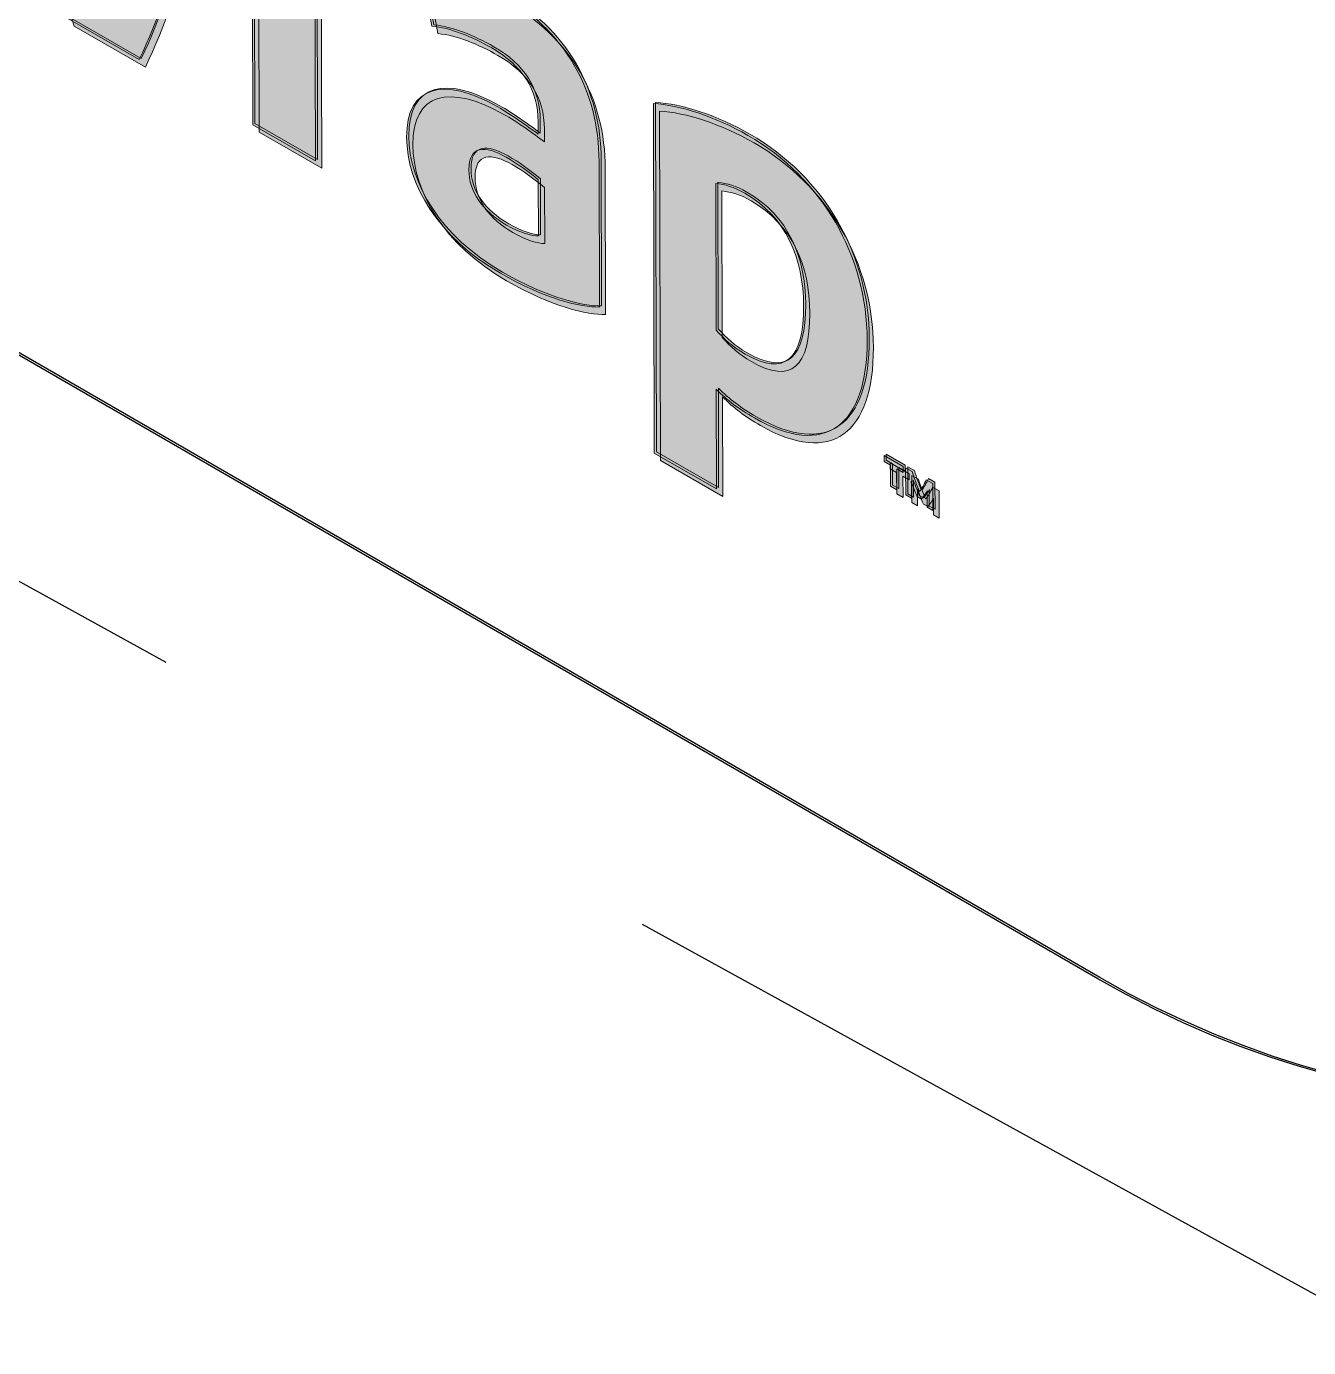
# Model space of a CAD drawing. Header units: inches. Extents: x -17.6 to 82.3, y -15.1 to 23.2.
# Drawn here: x 54.7845 to 55.0792, y -1.9176 to -1.614 of the extents above; entities that cross this region are included whole.
import ezdxf

# ---------------------------------------------------------------- set-up
doc = ezdxf.new("R2010")
doc.units = ezdxf.units.IN
doc.header["$MEASUREMENT"] = 0
doc.linetypes.add('AI-Linetype-25', pattern=[0.375, 0.25, -0.125])
doc.layers.add('G-ANNO-TTLB', color=7, linetype='Continuous', lineweight=0)
doc.layers.add('TYVEK', color=7, linetype='Continuous', lineweight=0)

# ---------------------------------------------------------------- blocks, each defined once
blk = doc.blocks.new('Block_192')
at = {"layer": 'TYVEK', "true_color": 0x000000, "transparency": 33554687}
h = blk.add_hatch(color=18, dxfattribs=at)
h.dxf.hatch_style = 2
edge = h.paths.add_edge_path()
edge.add_spline(control_points=[(54.81611, -1.54163), (54.81611, -1.54163), (54.83135, -1.55039), (54.83135, -1.55039), (54.82745, -1.57617), (54.82064, -1.60533), (54.81182, -1.62335), (54.81182, -1.62335), (54.79542, -1.61394), (54.79542, -1.61394), (54.79027, -1.59595), (54.78563, -1.57561), (54.78172, -1.55364), (54.7778, -1.57111), (54.77335, -1.58623), (54.76817, -1.59829), (54.76817, -1.59829), (54.75177, -1.58887), (54.75177, -1.58887), (54.74336, -1.56096), (54.73586, -1.52358), (54.73193, -1.49331), (54.73193, -1.49331), (54.74707, -1.502), (54.74707, -1.502), (54.75037, -1.52927), (54.75629, -1.56117), (54.76061, -1.57771), (54.76506, -1.5662), (54.77199, -1.54252), (54.77496, -1.51801), (54.77496, -1.51801), (54.78833, -1.52568), (54.78833, -1.52568), (54.79152, -1.55373), (54.79838, -1.58533), (54.80301, -1.60206), (54.80715, -1.59037), (54.81303, -1.56524), (54.81611, -1.54163)], knot_values=[0, 0, 0, 0, 1, 1, 1, 2, 2, 2, 3, 3, 3, 4, 4, 4, 5, 5, 5, 6, 6, 6, 7, 7, 7, 8, 8, 8, 9, 9, 9, 10, 10, 10, 11, 11, 11, 12, 12, 12, 13, 13, 13, 13], degree=3, periodic=0)
h = blk.add_hatch(color=18, dxfattribs=at)
h.dxf.hatch_style = 2
edge = h.paths.add_edge_path()
edge.add_spline(control_points=[(54.85971, -1.58795), (54.86347, -1.59011), (54.86702, -1.59263), (54.86911, -1.59443), (54.86911, -1.59443), (54.86705, -1.60684), (54.86705, -1.60684), (54.86528, -1.6051), (54.86308, -1.6036), (54.86089, -1.60234), (54.85703, -1.60012), (54.85442, -1.59946), (54.85223, -1.59941), (54.85223, -1.59941), (54.85234, -1.64661), (54.85234, -1.64661), (54.85234, -1.64661), (54.83793, -1.63834), (54.83793, -1.63834), (54.83793, -1.63834), (54.83779, -1.58066), (54.83779, -1.58066), (54.84342, -1.58064), (54.85219, -1.58363), (54.85971, -1.58795)], knot_values=[0, 0, 0, 0, 1, 1, 1, 2, 2, 2, 3, 3, 3, 4, 4, 4, 5, 5, 5, 6, 6, 6, 7, 7, 7, 8, 8, 8, 8], degree=3, periodic=0)
h = blk.add_hatch(color=18, dxfattribs=at)
h.dxf.hatch_style = 2
edge = h.paths.add_edge_path()
edge.add_spline(control_points=[(54.90359, -1.66389), (54.90359, -1.66389), (54.90356, -1.651), (54.90356, -1.651), (54.90116, -1.64902), (54.89865, -1.64722), (54.89614, -1.64578), (54.89134, -1.64303), (54.88758, -1.64304), (54.8876, -1.6487), (54.88761, -1.65375), (54.89075, -1.6582), (54.89628, -1.66138), (54.89942, -1.66318), (54.90203, -1.66395), (54.90359, -1.66389)], knot_values=[0, 0, 0, 0, 1, 1, 1, 2, 2, 2, 3, 3, 3, 4, 4, 4, 5, 5, 5, 5], degree=3, periodic=0)
edge = h.paths.add_edge_path()
edge.add_spline(control_points=[(54.89485, -1.67246), (54.88054, -1.66425), (54.87332, -1.65204), (54.87329, -1.6412), (54.87326, -1.62928), (54.8817, -1.62715), (54.89424, -1.63423), (54.89716, -1.63591), (54.90092, -1.63855), (54.90353, -1.64053), (54.90353, -1.64053), (54.90353, -1.63764), (54.90353, -1.63764), (54.90351, -1.63029), (54.89985, -1.6247), (54.89285, -1.62068), (54.88825, -1.61805), (54.88335, -1.61607), (54.87907, -1.61566), (54.87907, -1.61566), (54.87643, -1.60115), (54.87643, -1.60115), (54.88091, -1.60157), (54.88811, -1.60426), (54.89449, -1.60792), (54.90984, -1.61673), (54.91748, -1.6305), (54.91752, -1.64675), (54.91752, -1.64675), (54.9176, -1.68023), (54.9176, -1.68023), (54.91333, -1.6803), (54.90529, -1.67846), (54.89485, -1.67246)], knot_values=[0, 0, 0, 0, 1, 1, 1, 2, 2, 2, 3, 3, 3, 4, 4, 4, 5, 5, 5, 6, 6, 6, 7, 7, 7, 8, 8, 8, 9, 9, 9, 10, 10, 10, 11, 11, 11, 11], degree=3, periodic=0)
h = blk.add_hatch(color=18, dxfattribs=at)
h.dxf.hatch_style = 2
edge = h.paths.add_edge_path()
edge.add_spline(control_points=[(54.95111, -1.69105), (54.9603, -1.69633), (54.96456, -1.69228), (54.96453, -1.67988), (54.96451, -1.66904), (54.96052, -1.65954), (54.95102, -1.65408), (54.94841, -1.65258), (54.94653, -1.6521), (54.94434, -1.65181), (54.94434, -1.65181), (54.94442, -1.68553), (54.94442, -1.68553), (54.94641, -1.68763), (54.94808, -1.68931), (54.95111, -1.69105)], knot_values=[0, 0, 0, 0, 1, 1, 1, 2, 2, 2, 3, 3, 3, 4, 4, 4, 5, 5, 5, 5], degree=3, periodic=0)
edge = h.paths.add_edge_path()
edge.add_spline(control_points=[(54.95323, -1.70574), (54.94957, -1.70364), (54.94707, -1.70172), (54.94445, -1.69913), (54.94445, -1.69913), (54.94451, -1.72201), (54.94451, -1.72201), (54.94451, -1.72201), (54.9302, -1.7138), (54.9302, -1.7138), (54.9302, -1.7138), (54.93001, -1.63348), (54.93001, -1.63348), (54.93595, -1.63376), (54.9443, -1.63651), (54.95172, -1.64077), (54.96884, -1.6506), (54.97911, -1.66852), (54.97915, -1.68779), (54.9792, -1.70754), (54.96952, -1.71509), (54.95323, -1.70574)], knot_values=[0, 0, 0, 0, 1, 1, 1, 2, 2, 2, 3, 3, 3, 4, 4, 4, 5, 5, 5, 6, 6, 6, 7, 7, 7, 7], degree=3, periodic=0)
h = blk.add_hatch(color=18, dxfattribs=at)
h.dxf.hatch_style = 2
edge = h.paths.add_edge_path()
edge.add_spline(control_points=[(54.9895, -1.71805), (54.99003, -1.71983), (54.99054, -1.72118), (54.99117, -1.72262), (54.99178, -1.7219), (54.99222, -1.72108), (54.99273, -1.71991), (54.99273, -1.71991), (54.99423, -1.72077), (54.99423, -1.72077), (54.99423, -1.72077), (54.99425, -1.727), (54.99425, -1.727), (54.99425, -1.727), (54.99294, -1.72625), (54.99294, -1.72625), (54.99294, -1.72625), (54.99293, -1.72338), (54.99293, -1.72338), (54.99293, -1.72338), (54.99299, -1.72244), (54.99299, -1.72244), (54.99258, -1.72313), (54.99208, -1.72383), (54.99164, -1.72437), (54.99164, -1.72437), (54.99064, -1.72379), (54.99064, -1.72379), (54.99019, -1.72273), (54.98968, -1.72143), (54.98924, -1.72023), (54.98924, -1.72023), (54.98931, -1.7213), (54.98931, -1.7213), (54.98931, -1.7213), (54.98932, -1.72417), (54.98932, -1.72417), (54.98932, -1.72417), (54.98801, -1.72342), (54.98801, -1.72342), (54.98801, -1.72342), (54.98799, -1.71719), (54.98799, -1.71719), (54.98799, -1.71719), (54.9895, -1.71805), (54.9895, -1.71805)], knot_values=[0, 0, 0, 0, 1, 1, 1, 2, 2, 2, 3, 3, 3, 4, 4, 4, 5, 5, 5, 6, 6, 6, 7, 7, 7, 8, 8, 8, 9, 9, 9, 10, 10, 10, 11, 11, 11, 12, 12, 12, 13, 13, 13, 14, 14, 14, 15, 15, 15, 15], degree=3, periodic=0)
edge = h.paths.add_edge_path()
edge.add_spline(control_points=[(54.98449, -1.71655), (54.98449, -1.71655), (54.98303, -1.71572), (54.98303, -1.71572), (54.98303, -1.71572), (54.98303, -1.71434), (54.98303, -1.71434), (54.98303, -1.71434), (54.9874, -1.71685), (54.9874, -1.71685), (54.9874, -1.71685), (54.9874, -1.71823), (54.9874, -1.71823), (54.9874, -1.71823), (54.98594, -1.71739), (54.98594, -1.71739), (54.98594, -1.71739), (54.98596, -1.72224), (54.98596, -1.72224), (54.98596, -1.72224), (54.9845, -1.7214), (54.9845, -1.7214), (54.9845, -1.7214), (54.98449, -1.71655), (54.98449, -1.71655)], knot_values=[0, 0, 0, 0, 1, 1, 1, 2, 2, 2, 3, 3, 3, 4, 4, 4, 5, 5, 5, 6, 6, 6, 7, 7, 7, 8, 8, 8, 8], degree=3, periodic=0)
at = {"layer": 'TYVEK'}
for points, knots in [([(54.81611, -1.54163), (54.81611, -1.54163), (54.83135, -1.55039), (54.83135, -1.55039), (54.82745, -1.57617), (54.82064, -1.60533), (54.81182, -1.62335), (54.81182, -1.62335), (54.79542, -1.61394), (54.79542, -1.61394), (54.79027, -1.59595), (54.78563, -1.57561), (54.78172, -1.55364), (54.7778, -1.57111), (54.77335, -1.58623), (54.76817, -1.59829), (54.76817, -1.59829), (54.75177, -1.58887), (54.75177, -1.58887), (54.74336, -1.56096), (54.73586, -1.52358), (54.73193, -1.49331), (54.73193, -1.49331), (54.74707, -1.502), (54.74707, -1.502), (54.75037, -1.52927), (54.75629, -1.56117), (54.76061, -1.57771), (54.76506, -1.5662), (54.77199, -1.54252), (54.77496, -1.51801), (54.77496, -1.51801), (54.78833, -1.52568), (54.78833, -1.52568), (54.79152, -1.55373), (54.79838, -1.58533), (54.80301, -1.60206), (54.80715, -1.59037), (54.81303, -1.56524), (54.81611, -1.54163)], [0, 0, 0, 0, 1, 1, 1, 2, 2, 2, 3, 3, 3, 4, 4, 4, 5, 5, 5, 6, 6, 6, 7, 7, 7, 8, 8, 8, 9, 9, 9, 10, 10, 10, 11, 11, 11, 12, 12, 12, 13, 13, 13, 13]), ([(54.85971, -1.58795), (54.86347, -1.59011), (54.86702, -1.59263), (54.86911, -1.59443), (54.86911, -1.59443), (54.86705, -1.60684), (54.86705, -1.60684), (54.86528, -1.6051), (54.86308, -1.6036), (54.86089, -1.60234), (54.85703, -1.60012), (54.85442, -1.59946), (54.85223, -1.59941), (54.85223, -1.59941), (54.85234, -1.64661), (54.85234, -1.64661), (54.85234, -1.64661), (54.83793, -1.63834), (54.83793, -1.63834), (54.83793, -1.63834), (54.83779, -1.58066), (54.83779, -1.58066), (54.84342, -1.58064), (54.85219, -1.58363), (54.85971, -1.58795)], [0, 0, 0, 0, 1, 1, 1, 2, 2, 2, 3, 3, 3, 4, 4, 4, 5, 5, 5, 6, 6, 6, 7, 7, 7, 8, 8, 8, 8]), ([(54.89485, -1.67246), (54.88054, -1.66425), (54.87332, -1.65204), (54.87329, -1.6412), (54.87326, -1.62928), (54.8817, -1.62715), (54.89424, -1.63423), (54.89716, -1.63591), (54.90092, -1.63855), (54.90353, -1.64053), (54.90353, -1.64053), (54.90353, -1.63764), (54.90353, -1.63764), (54.90351, -1.63029), (54.89985, -1.6247), (54.89285, -1.62068), (54.88825, -1.61805), (54.88335, -1.61607), (54.87907, -1.61566), (54.87907, -1.61566), (54.87643, -1.60115), (54.87643, -1.60115), (54.88091, -1.60157), (54.88811, -1.60426), (54.89449, -1.60792), (54.90984, -1.61673), (54.91748, -1.6305), (54.91752, -1.64675), (54.91752, -1.64675), (54.9176, -1.68023), (54.9176, -1.68023), (54.91333, -1.6803), (54.90529, -1.67846), (54.89485, -1.67246)], [0, 0, 0, 0, 1, 1, 1, 2, 2, 2, 3, 3, 3, 4, 4, 4, 5, 5, 5, 6, 6, 6, 7, 7, 7, 8, 8, 8, 9, 9, 9, 10, 10, 10, 11, 11, 11, 11]), ([(54.95323, -1.70574), (54.94957, -1.70364), (54.94707, -1.70172), (54.94445, -1.69913), (54.94445, -1.69913), (54.94451, -1.72201), (54.94451, -1.72201), (54.94451, -1.72201), (54.9302, -1.7138), (54.9302, -1.7138), (54.9302, -1.7138), (54.93001, -1.63348), (54.93001, -1.63348), (54.93595, -1.63376), (54.9443, -1.63651), (54.95172, -1.64077), (54.96884, -1.6506), (54.97911, -1.66852), (54.97915, -1.68779), (54.9792, -1.70754), (54.96952, -1.71509), (54.95323, -1.70574)], [0, 0, 0, 0, 1, 1, 1, 2, 2, 2, 3, 3, 3, 4, 4, 4, 5, 5, 5, 6, 6, 6, 7, 7, 7, 7]), ([(54.90359, -1.66389), (54.90359, -1.66389), (54.90356, -1.651), (54.90356, -1.651), (54.90116, -1.64902), (54.89865, -1.64722), (54.89614, -1.64578), (54.89134, -1.64303), (54.88758, -1.64304), (54.8876, -1.6487), (54.88761, -1.65375), (54.89075, -1.6582), (54.89628, -1.66138), (54.89942, -1.66318), (54.90203, -1.66395), (54.90359, -1.66389)], [0, 0, 0, 0, 1, 1, 1, 2, 2, 2, 3, 3, 3, 4, 4, 4, 5, 5, 5, 5]), ([(54.95111, -1.69105), (54.9603, -1.69633), (54.96456, -1.69228), (54.96453, -1.67988), (54.96451, -1.66904), (54.96052, -1.65954), (54.95102, -1.65408), (54.94841, -1.65258), (54.94653, -1.6521), (54.94434, -1.65181), (54.94434, -1.65181), (54.94442, -1.68553), (54.94442, -1.68553), (54.94641, -1.68763), (54.94808, -1.68931), (54.95111, -1.69105)], [0, 0, 0, 0, 1, 1, 1, 2, 2, 2, 3, 3, 3, 4, 4, 4, 5, 5, 5, 5]), ([(54.98449, -1.71655), (54.98449, -1.71655), (54.98303, -1.71572), (54.98303, -1.71572), (54.98303, -1.71572), (54.98303, -1.71434), (54.98303, -1.71434), (54.98303, -1.71434), (54.9874, -1.71685), (54.9874, -1.71685), (54.9874, -1.71685), (54.9874, -1.71823), (54.9874, -1.71823), (54.9874, -1.71823), (54.98594, -1.71739), (54.98594, -1.71739), (54.98594, -1.71739), (54.98596, -1.72224), (54.98596, -1.72224), (54.98596, -1.72224), (54.9845, -1.7214), (54.9845, -1.7214), (54.9845, -1.7214), (54.98449, -1.71655), (54.98449, -1.71655)], [0, 0, 0, 0, 1, 1, 1, 2, 2, 2, 3, 3, 3, 4, 4, 4, 5, 5, 5, 6, 6, 6, 7, 7, 7, 8, 8, 8, 8]), ([(54.9895, -1.71805), (54.99003, -1.71983), (54.99054, -1.72118), (54.99117, -1.72262), (54.99178, -1.7219), (54.99222, -1.72108), (54.99273, -1.71991), (54.99273, -1.71991), (54.99423, -1.72077), (54.99423, -1.72077), (54.99423, -1.72077), (54.99425, -1.727), (54.99425, -1.727), (54.99425, -1.727), (54.99294, -1.72625), (54.99294, -1.72625), (54.99294, -1.72625), (54.99293, -1.72338), (54.99293, -1.72338), (54.99293, -1.72338), (54.99299, -1.72244), (54.99299, -1.72244), (54.99258, -1.72313), (54.99208, -1.72383), (54.99164, -1.72437), (54.99164, -1.72437), (54.99064, -1.72379), (54.99064, -1.72379), (54.99019, -1.72273), (54.98968, -1.72143), (54.98924, -1.72023), (54.98924, -1.72023), (54.98931, -1.7213), (54.98931, -1.7213), (54.98931, -1.7213), (54.98932, -1.72417), (54.98932, -1.72417), (54.98932, -1.72417), (54.98801, -1.72342), (54.98801, -1.72342), (54.98801, -1.72342), (54.98799, -1.71719), (54.98799, -1.71719), (54.98799, -1.71719), (54.9895, -1.71805), (54.9895, -1.71805)], [0, 0, 0, 0, 1, 1, 1, 2, 2, 2, 3, 3, 3, 4, 4, 4, 5, 5, 5, 6, 6, 6, 7, 7, 7, 8, 8, 8, 9, 9, 9, 10, 10, 10, 11, 11, 11, 12, 12, 12, 13, 13, 13, 14, 14, 14, 15, 15, 15, 15])]:
    blk.add_open_spline(points, degree=3, knots=knots, dxfattribs=at)
blk = doc.blocks.new('Block_191')
at = {"layer": 'TYVEK'}
blk.add_blockref('Block_192', (0, 0), dxfattribs=at)
blk = doc.blocks.new('Block_203')
at = {"layer": 'TYVEK', "true_color": 0x000000, "transparency": 33554687}
h = blk.add_hatch(color=18, dxfattribs=at)
h.dxf.hatch_style = 2
edge = h.paths.add_edge_path()
edge.add_spline(control_points=[(54.81516, -1.53963), (54.81516, -1.53963), (54.83041, -1.54838), (54.83041, -1.54838), (54.82651, -1.57416), (54.8197, -1.60332), (54.81088, -1.62135), (54.81088, -1.62135), (54.79448, -1.61193), (54.79448, -1.61193), (54.78933, -1.59394), (54.78469, -1.5736), (54.78078, -1.55164), (54.77686, -1.56911), (54.77241, -1.58423), (54.76723, -1.59629), (54.76723, -1.59629), (54.75083, -1.58687), (54.75083, -1.58687), (54.74242, -1.55895), (54.73492, -1.52158), (54.73099, -1.4913), (54.73099, -1.4913), (54.74613, -1.5), (54.74613, -1.5), (54.74943, -1.52727), (54.75535, -1.55916), (54.75967, -1.57571), (54.76412, -1.5642), (54.77105, -1.54052), (54.77402, -1.51601), (54.77402, -1.51601), (54.78738, -1.52368), (54.78738, -1.52368), (54.79058, -1.55173), (54.79744, -1.58333), (54.80207, -1.60005), (54.80621, -1.58836), (54.81209, -1.56324), (54.81516, -1.53963)], knot_values=[0, 0, 0, 0, 1, 1, 1, 2, 2, 2, 3, 3, 3, 4, 4, 4, 5, 5, 5, 6, 6, 6, 7, 7, 7, 8, 8, 8, 9, 9, 9, 10, 10, 10, 11, 11, 11, 12, 12, 12, 13, 13, 13, 13], degree=3, periodic=0)
h = blk.add_hatch(color=18, dxfattribs=at)
h.dxf.hatch_style = 2
edge = h.paths.add_edge_path()
edge.add_spline(control_points=[(54.85877, -1.58595), (54.86253, -1.58811), (54.86608, -1.59062), (54.86817, -1.59243), (54.86817, -1.59243), (54.86611, -1.60484), (54.86611, -1.60484), (54.86433, -1.60309), (54.86214, -1.60159), (54.85995, -1.60033), (54.85608, -1.59812), (54.85348, -1.59746), (54.85128, -1.5974), (54.85128, -1.5974), (54.8514, -1.64461), (54.8514, -1.64461), (54.8514, -1.64461), (54.83699, -1.63634), (54.83699, -1.63634), (54.83699, -1.63634), (54.83685, -1.57865), (54.83685, -1.57865), (54.84248, -1.57864), (54.85125, -1.58163), (54.85877, -1.58595)], knot_values=[0, 0, 0, 0, 1, 1, 1, 2, 2, 2, 3, 3, 3, 4, 4, 4, 5, 5, 5, 6, 6, 6, 7, 7, 7, 8, 8, 8, 8], degree=3, periodic=0)
h = blk.add_hatch(color=18, dxfattribs=at)
h.dxf.hatch_style = 2
edge = h.paths.add_edge_path()
edge.add_spline(control_points=[(54.90265, -1.66189), (54.90265, -1.66189), (54.90262, -1.649), (54.90262, -1.649), (54.90021, -1.64702), (54.89771, -1.64522), (54.8952, -1.64378), (54.8904, -1.64102), (54.88664, -1.64103), (54.88666, -1.64669), (54.88667, -1.65175), (54.88981, -1.6562), (54.89534, -1.65938), (54.89847, -1.66117), (54.90108, -1.66195), (54.90265, -1.66189)], knot_values=[0, 0, 0, 0, 1, 1, 1, 2, 2, 2, 3, 3, 3, 4, 4, 4, 5, 5, 5, 5], degree=3, periodic=0)
edge = h.paths.add_edge_path()
edge.add_spline(control_points=[(54.89391, -1.67046), (54.8796, -1.66224), (54.87238, -1.65004), (54.87235, -1.6392), (54.87232, -1.62728), (54.88076, -1.62515), (54.89329, -1.63223), (54.89622, -1.6339), (54.89998, -1.63654), (54.90259, -1.63852), (54.90259, -1.63852), (54.90258, -1.63563), (54.90258, -1.63563), (54.90257, -1.62829), (54.8989, -1.6227), (54.89191, -1.61868), (54.88731, -1.61604), (54.8824, -1.61407), (54.87813, -1.61366), (54.87813, -1.61366), (54.87548, -1.59915), (54.87548, -1.59915), (54.87997, -1.59956), (54.88717, -1.60226), (54.89354, -1.60591), (54.9089, -1.61473), (54.91654, -1.6285), (54.91658, -1.64475), (54.91658, -1.64475), (54.91666, -1.67823), (54.91666, -1.67823), (54.91239, -1.6783), (54.90435, -1.67645), (54.89391, -1.67046)], knot_values=[0, 0, 0, 0, 1, 1, 1, 2, 2, 2, 3, 3, 3, 4, 4, 4, 5, 5, 5, 6, 6, 6, 7, 7, 7, 8, 8, 8, 9, 9, 9, 10, 10, 10, 11, 11, 11, 11], degree=3, periodic=0)
h = blk.add_hatch(color=18, dxfattribs=at)
h.dxf.hatch_style = 2
edge = h.paths.add_edge_path()
edge.add_spline(control_points=[(54.95017, -1.68905), (54.95936, -1.69432), (54.96362, -1.69028), (54.96359, -1.67787), (54.96357, -1.66704), (54.95958, -1.65753), (54.95008, -1.65208), (54.94747, -1.65058), (54.94559, -1.6501), (54.9434, -1.64981), (54.9434, -1.64981), (54.94348, -1.68352), (54.94348, -1.68352), (54.94546, -1.68563), (54.94714, -1.68731), (54.95017, -1.68905)], knot_values=[0, 0, 0, 0, 1, 1, 1, 2, 2, 2, 3, 3, 3, 4, 4, 4, 5, 5, 5, 5], degree=3, periodic=0)
edge = h.paths.add_edge_path()
edge.add_spline(control_points=[(54.95229, -1.70373), (54.94863, -1.70163), (54.94613, -1.69971), (54.94351, -1.69713), (54.94351, -1.69713), (54.94357, -1.72001), (54.94357, -1.72001), (54.94357, -1.72001), (54.92926, -1.7118), (54.92926, -1.7118), (54.92926, -1.7118), (54.92906, -1.63147), (54.92906, -1.63147), (54.93501, -1.63176), (54.94336, -1.63451), (54.95077, -1.63877), (54.9679, -1.6486), (54.97817, -1.66652), (54.97821, -1.68579), (54.97826, -1.70554), (54.96858, -1.71309), (54.95229, -1.70373)], knot_values=[0, 0, 0, 0, 1, 1, 1, 2, 2, 2, 3, 3, 3, 4, 4, 4, 5, 5, 5, 6, 6, 6, 7, 7, 7, 7], degree=3, periodic=0)
h = blk.add_hatch(color=18, dxfattribs=at)
h.dxf.hatch_style = 2
edge = h.paths.add_edge_path()
edge.add_spline(control_points=[(54.98856, -1.71605), (54.98909, -1.71783), (54.9896, -1.71918), (54.99023, -1.72062), (54.99084, -1.71989), (54.99127, -1.71908), (54.99179, -1.71791), (54.99179, -1.71791), (54.99329, -1.71877), (54.99329, -1.71877), (54.99329, -1.71877), (54.99331, -1.72499), (54.99331, -1.72499), (54.99331, -1.72499), (54.992, -1.72424), (54.992, -1.72424), (54.992, -1.72424), (54.99199, -1.72137), (54.99199, -1.72137), (54.99199, -1.72137), (54.99205, -1.72044), (54.99205, -1.72044), (54.99164, -1.72113), (54.99114, -1.72183), (54.9907, -1.72236), (54.9907, -1.72236), (54.9897, -1.72179), (54.9897, -1.72179), (54.98924, -1.72073), (54.98874, -1.71943), (54.9883, -1.71823), (54.9883, -1.71823), (54.98837, -1.71929), (54.98837, -1.71929), (54.98837, -1.71929), (54.98838, -1.72216), (54.98838, -1.72216), (54.98838, -1.72216), (54.98707, -1.72141), (54.98707, -1.72141), (54.98707, -1.72141), (54.98705, -1.71519), (54.98705, -1.71519), (54.98705, -1.71519), (54.98856, -1.71605), (54.98856, -1.71605)], knot_values=[0, 0, 0, 0, 1, 1, 1, 2, 2, 2, 3, 3, 3, 4, 4, 4, 5, 5, 5, 6, 6, 6, 7, 7, 7, 8, 8, 8, 9, 9, 9, 10, 10, 10, 11, 11, 11, 12, 12, 12, 13, 13, 13, 14, 14, 14, 15, 15, 15, 15], degree=3, periodic=0)
edge = h.paths.add_edge_path()
edge.add_spline(control_points=[(54.98355, -1.71455), (54.98355, -1.71455), (54.98209, -1.71372), (54.98209, -1.71372), (54.98209, -1.71372), (54.98209, -1.71234), (54.98209, -1.71234), (54.98209, -1.71234), (54.98645, -1.71484), (54.98645, -1.71484), (54.98645, -1.71484), (54.98646, -1.71622), (54.98646, -1.71622), (54.98646, -1.71622), (54.985, -1.71539), (54.985, -1.71539), (54.985, -1.71539), (54.98501, -1.72023), (54.98501, -1.72023), (54.98501, -1.72023), (54.98356, -1.7194), (54.98356, -1.7194), (54.98356, -1.7194), (54.98355, -1.71455), (54.98355, -1.71455)], knot_values=[0, 0, 0, 0, 1, 1, 1, 2, 2, 2, 3, 3, 3, 4, 4, 4, 5, 5, 5, 6, 6, 6, 7, 7, 7, 8, 8, 8, 8], degree=3, periodic=0)
at = {"layer": 'TYVEK'}
for points, knots in [([(54.81516, -1.53963), (54.81516, -1.53963), (54.83041, -1.54838), (54.83041, -1.54838), (54.82651, -1.57416), (54.8197, -1.60332), (54.81088, -1.62135), (54.81088, -1.62135), (54.79448, -1.61193), (54.79448, -1.61193), (54.78933, -1.59394), (54.78469, -1.5736), (54.78078, -1.55164), (54.77686, -1.56911), (54.77241, -1.58423), (54.76723, -1.59629), (54.76723, -1.59629), (54.75083, -1.58687), (54.75083, -1.58687), (54.74242, -1.55895), (54.73492, -1.52158), (54.73099, -1.4913), (54.73099, -1.4913), (54.74613, -1.5), (54.74613, -1.5), (54.74943, -1.52727), (54.75535, -1.55916), (54.75967, -1.57571), (54.76412, -1.5642), (54.77105, -1.54052), (54.77402, -1.51601), (54.77402, -1.51601), (54.78738, -1.52368), (54.78738, -1.52368), (54.79058, -1.55173), (54.79744, -1.58333), (54.80207, -1.60005), (54.80621, -1.58836), (54.81209, -1.56324), (54.81516, -1.53963)], [0, 0, 0, 0, 1, 1, 1, 2, 2, 2, 3, 3, 3, 4, 4, 4, 5, 5, 5, 6, 6, 6, 7, 7, 7, 8, 8, 8, 9, 9, 9, 10, 10, 10, 11, 11, 11, 12, 12, 12, 13, 13, 13, 13]), ([(54.85877, -1.58595), (54.86253, -1.58811), (54.86608, -1.59062), (54.86817, -1.59243), (54.86817, -1.59243), (54.86611, -1.60484), (54.86611, -1.60484), (54.86433, -1.60309), (54.86214, -1.60159), (54.85995, -1.60033), (54.85608, -1.59812), (54.85348, -1.59746), (54.85128, -1.5974), (54.85128, -1.5974), (54.8514, -1.64461), (54.8514, -1.64461), (54.8514, -1.64461), (54.83699, -1.63634), (54.83699, -1.63634), (54.83699, -1.63634), (54.83685, -1.57865), (54.83685, -1.57865), (54.84248, -1.57864), (54.85125, -1.58163), (54.85877, -1.58595)], [0, 0, 0, 0, 1, 1, 1, 2, 2, 2, 3, 3, 3, 4, 4, 4, 5, 5, 5, 6, 6, 6, 7, 7, 7, 8, 8, 8, 8]), ([(54.89391, -1.67046), (54.8796, -1.66224), (54.87238, -1.65004), (54.87235, -1.6392), (54.87232, -1.62728), (54.88076, -1.62515), (54.89329, -1.63223), (54.89622, -1.6339), (54.89998, -1.63654), (54.90259, -1.63852), (54.90259, -1.63852), (54.90258, -1.63563), (54.90258, -1.63563), (54.90257, -1.62829), (54.8989, -1.6227), (54.89191, -1.61868), (54.88731, -1.61604), (54.8824, -1.61407), (54.87813, -1.61366), (54.87813, -1.61366), (54.87548, -1.59915), (54.87548, -1.59915), (54.87997, -1.59956), (54.88717, -1.60226), (54.89354, -1.60591), (54.9089, -1.61473), (54.91654, -1.6285), (54.91658, -1.64475), (54.91658, -1.64475), (54.91666, -1.67823), (54.91666, -1.67823), (54.91239, -1.6783), (54.90435, -1.67645), (54.89391, -1.67046)], [0, 0, 0, 0, 1, 1, 1, 2, 2, 2, 3, 3, 3, 4, 4, 4, 5, 5, 5, 6, 6, 6, 7, 7, 7, 8, 8, 8, 9, 9, 9, 10, 10, 10, 11, 11, 11, 11]), ([(54.95229, -1.70373), (54.94863, -1.70163), (54.94613, -1.69971), (54.94351, -1.69713), (54.94351, -1.69713), (54.94357, -1.72001), (54.94357, -1.72001), (54.94357, -1.72001), (54.92926, -1.7118), (54.92926, -1.7118), (54.92926, -1.7118), (54.92906, -1.63147), (54.92906, -1.63147), (54.93501, -1.63176), (54.94336, -1.63451), (54.95077, -1.63877), (54.9679, -1.6486), (54.97817, -1.66652), (54.97821, -1.68579), (54.97826, -1.70554), (54.96858, -1.71309), (54.95229, -1.70373)], [0, 0, 0, 0, 1, 1, 1, 2, 2, 2, 3, 3, 3, 4, 4, 4, 5, 5, 5, 6, 6, 6, 7, 7, 7, 7]), ([(54.90265, -1.66189), (54.90265, -1.66189), (54.90262, -1.649), (54.90262, -1.649), (54.90021, -1.64702), (54.89771, -1.64522), (54.8952, -1.64378), (54.8904, -1.64102), (54.88664, -1.64103), (54.88666, -1.64669), (54.88667, -1.65175), (54.88981, -1.6562), (54.89534, -1.65938), (54.89847, -1.66117), (54.90108, -1.66195), (54.90265, -1.66189)], [0, 0, 0, 0, 1, 1, 1, 2, 2, 2, 3, 3, 3, 4, 4, 4, 5, 5, 5, 5]), ([(54.95017, -1.68905), (54.95936, -1.69432), (54.96362, -1.69028), (54.96359, -1.67787), (54.96357, -1.66704), (54.95958, -1.65753), (54.95008, -1.65208), (54.94747, -1.65058), (54.94559, -1.6501), (54.9434, -1.64981), (54.9434, -1.64981), (54.94348, -1.68352), (54.94348, -1.68352), (54.94546, -1.68563), (54.94714, -1.68731), (54.95017, -1.68905)], [0, 0, 0, 0, 1, 1, 1, 2, 2, 2, 3, 3, 3, 4, 4, 4, 5, 5, 5, 5]), ([(54.98355, -1.71455), (54.98355, -1.71455), (54.98209, -1.71372), (54.98209, -1.71372), (54.98209, -1.71372), (54.98209, -1.71234), (54.98209, -1.71234), (54.98209, -1.71234), (54.98645, -1.71484), (54.98645, -1.71484), (54.98645, -1.71484), (54.98646, -1.71622), (54.98646, -1.71622), (54.98646, -1.71622), (54.985, -1.71539), (54.985, -1.71539), (54.985, -1.71539), (54.98501, -1.72023), (54.98501, -1.72023), (54.98501, -1.72023), (54.98356, -1.7194), (54.98356, -1.7194), (54.98356, -1.7194), (54.98355, -1.71455), (54.98355, -1.71455)], [0, 0, 0, 0, 1, 1, 1, 2, 2, 2, 3, 3, 3, 4, 4, 4, 5, 5, 5, 6, 6, 6, 7, 7, 7, 8, 8, 8, 8]), ([(54.98856, -1.71605), (54.98909, -1.71783), (54.9896, -1.71918), (54.99023, -1.72062), (54.99084, -1.71989), (54.99127, -1.71908), (54.99179, -1.71791), (54.99179, -1.71791), (54.99329, -1.71877), (54.99329, -1.71877), (54.99329, -1.71877), (54.99331, -1.72499), (54.99331, -1.72499), (54.99331, -1.72499), (54.992, -1.72424), (54.992, -1.72424), (54.992, -1.72424), (54.99199, -1.72137), (54.99199, -1.72137), (54.99199, -1.72137), (54.99205, -1.72044), (54.99205, -1.72044), (54.99164, -1.72113), (54.99114, -1.72183), (54.9907, -1.72236), (54.9907, -1.72236), (54.9897, -1.72179), (54.9897, -1.72179), (54.98924, -1.72073), (54.98874, -1.71943), (54.9883, -1.71823), (54.9883, -1.71823), (54.98837, -1.71929), (54.98837, -1.71929), (54.98837, -1.71929), (54.98838, -1.72216), (54.98838, -1.72216), (54.98838, -1.72216), (54.98707, -1.72141), (54.98707, -1.72141), (54.98707, -1.72141), (54.98705, -1.71519), (54.98705, -1.71519), (54.98705, -1.71519), (54.98856, -1.71605), (54.98856, -1.71605)], [0, 0, 0, 0, 1, 1, 1, 2, 2, 2, 3, 3, 3, 4, 4, 4, 5, 5, 5, 6, 6, 6, 7, 7, 7, 8, 8, 8, 9, 9, 9, 10, 10, 10, 11, 11, 11, 12, 12, 12, 13, 13, 13, 14, 14, 14, 15, 15, 15, 15])]:
    blk.add_open_spline(points, degree=3, knots=knots, dxfattribs=at)
blk = doc.blocks.new('Block_202')
at = {"layer": 'TYVEK'}
blk.add_blockref('Block_203', (0, 0), dxfattribs=at)
blk = doc.blocks.new('Block_212')
at = {"layer": 'TYVEK', "true_color": 0x000000, "transparency": 33554687}
h = blk.add_hatch(color=18, dxfattribs=at)
h.dxf.hatch_style = 2
edge = h.paths.add_edge_path()
edge.add_spline(control_points=[(54.81468, -1.5399), (54.81468, -1.5399), (54.82992, -1.54866), (54.82992, -1.54866), (54.82602, -1.57444), (54.81921, -1.6036), (54.81039, -1.62162), (54.81039, -1.62162), (54.794, -1.61221), (54.794, -1.61221), (54.78884, -1.59422), (54.7842, -1.57388), (54.78029, -1.55191), (54.77637, -1.56938), (54.77192, -1.5845), (54.76674, -1.59656), (54.76674, -1.59656), (54.75034, -1.58714), (54.75034, -1.58714), (54.74193, -1.55923), (54.73443, -1.52185), (54.7305, -1.49158), (54.7305, -1.49158), (54.74564, -1.50027), (54.74564, -1.50027), (54.74894, -1.52754), (54.75486, -1.55944), (54.75918, -1.57598), (54.76363, -1.56447), (54.77056, -1.54079), (54.77353, -1.51628), (54.77353, -1.51628), (54.7869, -1.52395), (54.7869, -1.52395), (54.79009, -1.552), (54.79695, -1.5836), (54.80158, -1.60033), (54.80572, -1.58864), (54.81161, -1.56351), (54.81468, -1.5399)], knot_values=[0, 0, 0, 0, 1, 1, 1, 2, 2, 2, 3, 3, 3, 4, 4, 4, 5, 5, 5, 6, 6, 6, 7, 7, 7, 8, 8, 8, 9, 9, 9, 10, 10, 10, 11, 11, 11, 12, 12, 12, 13, 13, 13, 13], degree=3, periodic=0)
h = blk.add_hatch(color=18, dxfattribs=at)
h.dxf.hatch_style = 2
edge = h.paths.add_edge_path()
edge.add_spline(control_points=[(54.85828, -1.58622), (54.86204, -1.58838), (54.86559, -1.5909), (54.86768, -1.5927), (54.86768, -1.5927), (54.86562, -1.60511), (54.86562, -1.60511), (54.86385, -1.60337), (54.86165, -1.60187), (54.85946, -1.60061), (54.8556, -1.59839), (54.85299, -1.59773), (54.8508, -1.59768), (54.8508, -1.59768), (54.85091, -1.64488), (54.85091, -1.64488), (54.85091, -1.64488), (54.8365, -1.63661), (54.8365, -1.63661), (54.8365, -1.63661), (54.83636, -1.57893), (54.83636, -1.57893), (54.84199, -1.57891), (54.85076, -1.5819), (54.85828, -1.58622)], knot_values=[0, 0, 0, 0, 1, 1, 1, 2, 2, 2, 3, 3, 3, 4, 4, 4, 5, 5, 5, 6, 6, 6, 7, 7, 7, 8, 8, 8, 8], degree=3, periodic=0)
h = blk.add_hatch(color=18, dxfattribs=at)
h.dxf.hatch_style = 2
edge = h.paths.add_edge_path()
edge.add_spline(control_points=[(54.90216, -1.66216), (54.90216, -1.66216), (54.90213, -1.64927), (54.90213, -1.64927), (54.89973, -1.64729), (54.89722, -1.64549), (54.89471, -1.64405), (54.88991, -1.6413), (54.88615, -1.64131), (54.88617, -1.64697), (54.88618, -1.65202), (54.88932, -1.65647), (54.89485, -1.65965), (54.89799, -1.66145), (54.9006, -1.66222), (54.90216, -1.66216)], knot_values=[0, 0, 0, 0, 1, 1, 1, 2, 2, 2, 3, 3, 3, 4, 4, 4, 5, 5, 5, 5], degree=3, periodic=0)
edge = h.paths.add_edge_path()
edge.add_spline(control_points=[(54.89342, -1.67073), (54.87911, -1.66252), (54.87189, -1.65031), (54.87186, -1.63947), (54.87183, -1.62755), (54.88028, -1.62542), (54.89281, -1.6325), (54.89573, -1.63418), (54.89949, -1.63682), (54.9021, -1.6388), (54.9021, -1.6388), (54.9021, -1.63591), (54.9021, -1.63591), (54.90208, -1.62856), (54.89842, -1.62297), (54.89142, -1.61895), (54.88682, -1.61632), (54.88192, -1.61434), (54.87764, -1.61393), (54.87764, -1.61393), (54.875, -1.59942), (54.875, -1.59942), (54.87948, -1.59984), (54.88669, -1.60253), (54.89306, -1.60619), (54.90841, -1.615), (54.91605, -1.62877), (54.91609, -1.64502), (54.91609, -1.64502), (54.91618, -1.6785), (54.91618, -1.6785), (54.9119, -1.67857), (54.90386, -1.67673), (54.89342, -1.67073)], knot_values=[0, 0, 0, 0, 1, 1, 1, 2, 2, 2, 3, 3, 3, 4, 4, 4, 5, 5, 5, 6, 6, 6, 7, 7, 7, 8, 8, 8, 9, 9, 9, 10, 10, 10, 11, 11, 11, 11], degree=3, periodic=0)
h = blk.add_hatch(color=18, dxfattribs=at)
h.dxf.hatch_style = 2
edge = h.paths.add_edge_path()
edge.add_spline(control_points=[(54.94968, -1.68932), (54.95887, -1.6946), (54.96314, -1.69055), (54.9631, -1.67815), (54.96308, -1.66731), (54.95909, -1.65781), (54.94959, -1.65235), (54.94698, -1.65085), (54.9451, -1.65037), (54.94291, -1.65008), (54.94291, -1.65008), (54.94299, -1.6838), (54.94299, -1.6838), (54.94498, -1.6859), (54.94665, -1.68758), (54.94968, -1.68932)], knot_values=[0, 0, 0, 0, 1, 1, 1, 2, 2, 2, 3, 3, 3, 4, 4, 4, 5, 5, 5, 5], degree=3, periodic=0)
edge = h.paths.add_edge_path()
edge.add_spline(control_points=[(54.9518, -1.704), (54.94815, -1.70191), (54.94564, -1.69999), (54.94302, -1.6974), (54.94302, -1.6974), (54.94308, -1.72028), (54.94308, -1.72028), (54.94308, -1.72028), (54.92877, -1.71207), (54.92877, -1.71207), (54.92877, -1.71207), (54.92858, -1.63175), (54.92858, -1.63175), (54.93452, -1.63203), (54.94287, -1.63478), (54.95029, -1.63904), (54.96741, -1.64887), (54.97768, -1.66679), (54.97772, -1.68606), (54.97777, -1.70581), (54.96809, -1.71336), (54.9518, -1.704)], knot_values=[0, 0, 0, 0, 1, 1, 1, 2, 2, 2, 3, 3, 3, 4, 4, 4, 5, 5, 5, 6, 6, 6, 7, 7, 7, 7], degree=3, periodic=0)
h = blk.add_hatch(color=18, dxfattribs=at)
h.dxf.hatch_style = 2
edge = h.paths.add_edge_path()
edge.add_spline(control_points=[(54.98807, -1.71632), (54.9886, -1.7181), (54.98911, -1.71945), (54.98974, -1.72089), (54.99035, -1.72017), (54.99079, -1.71935), (54.9913, -1.71818), (54.9913, -1.71818), (54.9928, -1.71904), (54.9928, -1.71904), (54.9928, -1.71904), (54.99282, -1.72527), (54.99282, -1.72527), (54.99282, -1.72527), (54.99151, -1.72451), (54.99151, -1.72451), (54.99151, -1.72451), (54.9915, -1.72164), (54.9915, -1.72164), (54.9915, -1.72164), (54.99157, -1.72071), (54.99157, -1.72071), (54.99115, -1.7214), (54.99065, -1.7221), (54.99021, -1.72264), (54.99021, -1.72264), (54.98921, -1.72206), (54.98921, -1.72206), (54.98876, -1.721), (54.98825, -1.7197), (54.98781, -1.7185), (54.98781, -1.7185), (54.98788, -1.71957), (54.98788, -1.71957), (54.98788, -1.71957), (54.98789, -1.72244), (54.98789, -1.72244), (54.98789, -1.72244), (54.98658, -1.72168), (54.98658, -1.72168), (54.98658, -1.72168), (54.98656, -1.71546), (54.98656, -1.71546), (54.98656, -1.71546), (54.98807, -1.71632), (54.98807, -1.71632)], knot_values=[0, 0, 0, 0, 1, 1, 1, 2, 2, 2, 3, 3, 3, 4, 4, 4, 5, 5, 5, 6, 6, 6, 7, 7, 7, 8, 8, 8, 9, 9, 9, 10, 10, 10, 11, 11, 11, 12, 12, 12, 13, 13, 13, 14, 14, 14, 15, 15, 15, 15], degree=3, periodic=0)
edge = h.paths.add_edge_path()
edge.add_spline(control_points=[(54.98306, -1.71482), (54.98306, -1.71482), (54.98161, -1.71399), (54.98161, -1.71399), (54.98161, -1.71399), (54.9816, -1.71261), (54.9816, -1.71261), (54.9816, -1.71261), (54.98597, -1.71512), (54.98597, -1.71512), (54.98597, -1.71512), (54.98597, -1.7165), (54.98597, -1.7165), (54.98597, -1.7165), (54.98451, -1.71566), (54.98451, -1.71566), (54.98451, -1.71566), (54.98453, -1.72051), (54.98453, -1.72051), (54.98453, -1.72051), (54.98307, -1.71967), (54.98307, -1.71967), (54.98307, -1.71967), (54.98306, -1.71482), (54.98306, -1.71482)], knot_values=[0, 0, 0, 0, 1, 1, 1, 2, 2, 2, 3, 3, 3, 4, 4, 4, 5, 5, 5, 6, 6, 6, 7, 7, 7, 8, 8, 8, 8], degree=3, periodic=0)
at = {"layer": 'TYVEK'}
for points, knots in [([(54.81468, -1.5399), (54.81468, -1.5399), (54.82992, -1.54866), (54.82992, -1.54866), (54.82602, -1.57444), (54.81921, -1.6036), (54.81039, -1.62162), (54.81039, -1.62162), (54.794, -1.61221), (54.794, -1.61221), (54.78884, -1.59422), (54.7842, -1.57388), (54.78029, -1.55191), (54.77637, -1.56938), (54.77192, -1.5845), (54.76674, -1.59656), (54.76674, -1.59656), (54.75034, -1.58714), (54.75034, -1.58714), (54.74193, -1.55923), (54.73443, -1.52185), (54.7305, -1.49158), (54.7305, -1.49158), (54.74564, -1.50027), (54.74564, -1.50027), (54.74894, -1.52754), (54.75486, -1.55944), (54.75918, -1.57598), (54.76363, -1.56447), (54.77056, -1.54079), (54.77353, -1.51628), (54.77353, -1.51628), (54.7869, -1.52395), (54.7869, -1.52395), (54.79009, -1.552), (54.79695, -1.5836), (54.80158, -1.60033), (54.80572, -1.58864), (54.81161, -1.56351), (54.81468, -1.5399)], [0, 0, 0, 0, 1, 1, 1, 2, 2, 2, 3, 3, 3, 4, 4, 4, 5, 5, 5, 6, 6, 6, 7, 7, 7, 8, 8, 8, 9, 9, 9, 10, 10, 10, 11, 11, 11, 12, 12, 12, 13, 13, 13, 13]), ([(54.85828, -1.58622), (54.86204, -1.58838), (54.86559, -1.5909), (54.86768, -1.5927), (54.86768, -1.5927), (54.86562, -1.60511), (54.86562, -1.60511), (54.86385, -1.60337), (54.86165, -1.60187), (54.85946, -1.60061), (54.8556, -1.59839), (54.85299, -1.59773), (54.8508, -1.59768), (54.8508, -1.59768), (54.85091, -1.64488), (54.85091, -1.64488), (54.85091, -1.64488), (54.8365, -1.63661), (54.8365, -1.63661), (54.8365, -1.63661), (54.83636, -1.57893), (54.83636, -1.57893), (54.84199, -1.57891), (54.85076, -1.5819), (54.85828, -1.58622)], [0, 0, 0, 0, 1, 1, 1, 2, 2, 2, 3, 3, 3, 4, 4, 4, 5, 5, 5, 6, 6, 6, 7, 7, 7, 8, 8, 8, 8]), ([(54.89342, -1.67073), (54.87911, -1.66252), (54.87189, -1.65031), (54.87186, -1.63947), (54.87183, -1.62755), (54.88028, -1.62542), (54.89281, -1.6325), (54.89573, -1.63418), (54.89949, -1.63682), (54.9021, -1.6388), (54.9021, -1.6388), (54.9021, -1.63591), (54.9021, -1.63591), (54.90208, -1.62856), (54.89842, -1.62297), (54.89142, -1.61895), (54.88682, -1.61632), (54.88192, -1.61434), (54.87764, -1.61393), (54.87764, -1.61393), (54.875, -1.59942), (54.875, -1.59942), (54.87948, -1.59984), (54.88669, -1.60253), (54.89306, -1.60619), (54.90841, -1.615), (54.91605, -1.62877), (54.91609, -1.64502), (54.91609, -1.64502), (54.91618, -1.6785), (54.91618, -1.6785), (54.9119, -1.67857), (54.90386, -1.67673), (54.89342, -1.67073)], [0, 0, 0, 0, 1, 1, 1, 2, 2, 2, 3, 3, 3, 4, 4, 4, 5, 5, 5, 6, 6, 6, 7, 7, 7, 8, 8, 8, 9, 9, 9, 10, 10, 10, 11, 11, 11, 11]), ([(54.9518, -1.704), (54.94815, -1.70191), (54.94564, -1.69999), (54.94302, -1.6974), (54.94302, -1.6974), (54.94308, -1.72028), (54.94308, -1.72028), (54.94308, -1.72028), (54.92877, -1.71207), (54.92877, -1.71207), (54.92877, -1.71207), (54.92858, -1.63175), (54.92858, -1.63175), (54.93452, -1.63203), (54.94287, -1.63478), (54.95029, -1.63904), (54.96741, -1.64887), (54.97768, -1.66679), (54.97772, -1.68606), (54.97777, -1.70581), (54.96809, -1.71336), (54.9518, -1.704)], [0, 0, 0, 0, 1, 1, 1, 2, 2, 2, 3, 3, 3, 4, 4, 4, 5, 5, 5, 6, 6, 6, 7, 7, 7, 7]), ([(54.90216, -1.66216), (54.90216, -1.66216), (54.90213, -1.64927), (54.90213, -1.64927), (54.89973, -1.64729), (54.89722, -1.64549), (54.89471, -1.64405), (54.88991, -1.6413), (54.88615, -1.64131), (54.88617, -1.64697), (54.88618, -1.65202), (54.88932, -1.65647), (54.89485, -1.65965), (54.89799, -1.66145), (54.9006, -1.66222), (54.90216, -1.66216)], [0, 0, 0, 0, 1, 1, 1, 2, 2, 2, 3, 3, 3, 4, 4, 4, 5, 5, 5, 5]), ([(54.94968, -1.68932), (54.95887, -1.6946), (54.96314, -1.69055), (54.9631, -1.67815), (54.96308, -1.66731), (54.95909, -1.65781), (54.94959, -1.65235), (54.94698, -1.65085), (54.9451, -1.65037), (54.94291, -1.65008), (54.94291, -1.65008), (54.94299, -1.6838), (54.94299, -1.6838), (54.94498, -1.6859), (54.94665, -1.68758), (54.94968, -1.68932)], [0, 0, 0, 0, 1, 1, 1, 2, 2, 2, 3, 3, 3, 4, 4, 4, 5, 5, 5, 5]), ([(54.98306, -1.71482), (54.98306, -1.71482), (54.98161, -1.71399), (54.98161, -1.71399), (54.98161, -1.71399), (54.9816, -1.71261), (54.9816, -1.71261), (54.9816, -1.71261), (54.98597, -1.71512), (54.98597, -1.71512), (54.98597, -1.71512), (54.98597, -1.7165), (54.98597, -1.7165), (54.98597, -1.7165), (54.98451, -1.71566), (54.98451, -1.71566), (54.98451, -1.71566), (54.98453, -1.72051), (54.98453, -1.72051), (54.98453, -1.72051), (54.98307, -1.71967), (54.98307, -1.71967), (54.98307, -1.71967), (54.98306, -1.71482), (54.98306, -1.71482)], [0, 0, 0, 0, 1, 1, 1, 2, 2, 2, 3, 3, 3, 4, 4, 4, 5, 5, 5, 6, 6, 6, 7, 7, 7, 8, 8, 8, 8]), ([(54.98807, -1.71632), (54.9886, -1.7181), (54.98911, -1.71945), (54.98974, -1.72089), (54.99035, -1.72017), (54.99079, -1.71935), (54.9913, -1.71818), (54.9913, -1.71818), (54.9928, -1.71904), (54.9928, -1.71904), (54.9928, -1.71904), (54.99282, -1.72527), (54.99282, -1.72527), (54.99282, -1.72527), (54.99151, -1.72451), (54.99151, -1.72451), (54.99151, -1.72451), (54.9915, -1.72164), (54.9915, -1.72164), (54.9915, -1.72164), (54.99157, -1.72071), (54.99157, -1.72071), (54.99115, -1.7214), (54.99065, -1.7221), (54.99021, -1.72264), (54.99021, -1.72264), (54.98921, -1.72206), (54.98921, -1.72206), (54.98876, -1.721), (54.98825, -1.7197), (54.98781, -1.7185), (54.98781, -1.7185), (54.98788, -1.71957), (54.98788, -1.71957), (54.98788, -1.71957), (54.98789, -1.72244), (54.98789, -1.72244), (54.98789, -1.72244), (54.98658, -1.72168), (54.98658, -1.72168), (54.98658, -1.72168), (54.98656, -1.71546), (54.98656, -1.71546), (54.98656, -1.71546), (54.98807, -1.71632), (54.98807, -1.71632)], [0, 0, 0, 0, 1, 1, 1, 2, 2, 2, 3, 3, 3, 4, 4, 4, 5, 5, 5, 6, 6, 6, 7, 7, 7, 8, 8, 8, 9, 9, 9, 10, 10, 10, 11, 11, 11, 12, 12, 12, 13, 13, 13, 14, 14, 14, 15, 15, 15, 15])]:
    blk.add_open_spline(points, degree=3, knots=knots, dxfattribs=at)
blk = doc.blocks.new('Block_211')
at = {"layer": 'TYVEK'}
blk.add_blockref('Block_212', (0, 0), dxfattribs=at)

msp = doc.modelspace()

# ---------------------------------------------------------------- hatches: boundary and pattern name
at = {"layer": 'G-ANNO-TTLB', "true_color": 0xff00ff, "transparency": 33554687}
h = msp.add_hatch(color=6, dxfattribs=at)
edge = h.paths.add_edge_path()
edge.add_spline(control_points=[(77.90202, -11.06099), (77.90202, -11.06099), (37.21427, -11.06099), (37.21427, -11.06099), (37.21427, -11.06099), (37.21427, 23.06401), (37.21427, 23.06401), (37.21427, 23.06401), (77.90202, 23.06401), (77.90202, 23.06401), (77.90202, 23.06401), (77.90202, -11.06099), (77.90202, -11.06099)], knot_values=[0, 0, 0, 0, 1, 1, 1, 2, 2, 2, 3, 3, 3, 4, 4, 4, 4], degree=3, periodic=0)
edge = h.paths.add_edge_path()
edge.add_spline(control_points=[(37.33927, 22.93901), (37.33927, 22.93901), (37.33927, -10.93599), (37.33927, -10.93599), (37.33927, -10.93599), (77.77702, -10.93599), (77.77702, -10.93599), (77.77702, -10.93599), (77.77702, 22.93901), (77.77702, 22.93901), (77.77702, 22.93901), (37.33927, 22.93901), (37.33927, 22.93901)], knot_values=[0, 0, 0, 0, 1, 1, 1, 2, 2, 2, 3, 3, 3, 4, 4, 4, 4], degree=3, periodic=0)
edge.add_line((37.33927, 22.93901), (37.33927, 22.93901))

# ---------------------------------------------------------------- linework, layer by layer
at = {"layer": 'G-ANNO-TTLB'}
for points in [[(77.90202, -11.06099), (77.90202, -11.06099), (37.21427, -11.06099), (37.21427, -11.06099), (37.21427, -11.06099), (37.21427, 23.06401), (37.21427, 23.06401), (37.21427, 23.06401), (77.90202, 23.06401), (77.90202, 23.06401), (77.90202, 23.06401), (77.90202, -11.06099), (77.90202, -11.06099)], [(37.33927, 22.93901), (37.33927, 22.93901), (37.33927, -10.93599), (37.33927, -10.93599), (37.33927, -10.93599), (77.77702, -10.93599), (77.77702, -10.93599), (77.77702, -10.93599), (77.77702, 22.93901), (77.77702, 22.93901), (77.77702, 22.93901), (37.33927, 22.93901), (37.33927, 22.93901)]]:
    msp.add_open_spline(points, degree=3, knots=[0, 0, 0, 0, 1, 1, 1, 2, 2, 2, 3, 3, 3, 4, 4, 4, 4], dxfattribs=at)
at = {"layer": 'TYVEK', "color": 18, "linetype": 'AI-Linetype-25', "lineweight": 25, "true_color": 0x000000}
msp.add_line((55.80222, -2.30247), (52.31372, -0.3831), dxfattribs=at)
at = {"layer": 'TYVEK', "color": 4, "lineweight": 25, "true_color": 0x00ffff}
for points in [[(55.34231, -1.66076), (55.34231, -1.82042), (55.16895, -1.91278), (55.03072, -1.83289), (55.03072, -1.83289), (52.98954, -0.65307), (52.98954, -0.65307), (52.89298, -0.59725), (52.8335, -0.49418), (52.8335, -0.38265), (52.8335, -0.38265), (52.8335, -0.20833), (52.8335, -0.20833)], [(55.34231, -1.66076), (55.34231, -1.82042), (55.16944, -1.91251), (55.03121, -1.83262), (55.03121, -1.83262), (52.99003, -0.6528), (52.99003, -0.6528), (52.89346, -0.59698), (52.83399, -0.49391), (52.83399, -0.38238), (52.83399, -0.38238), (52.83399, -0.20833), (52.83399, -0.20833)]]:
    msp.add_open_spline(points, degree=3, knots=[0, 0, 0, 0, 1, 1, 1, 2, 2, 2, 3, 3, 3, 4, 4, 4, 4], dxfattribs=at)

# ---------------------------------------------------------------- block references
at = {"layer": 'TYVEK'}
for name in ['Block_211', 'Block_202', 'Block_191']:
    msp.add_blockref(name, (0, 0), dxfattribs=at)

doc.saveas('drawing.dxf')
